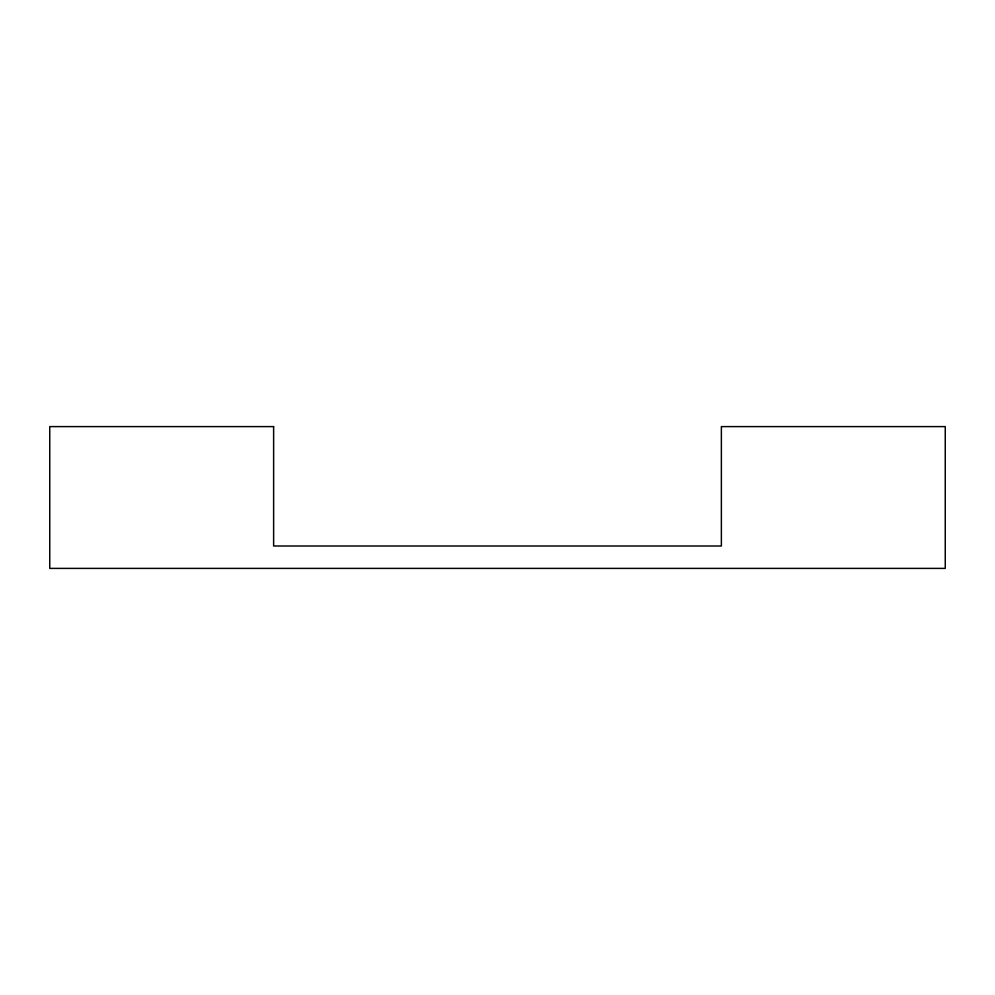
<?xml version="1.0" encoding="UTF-8"?>
<svg xmlns="http://www.w3.org/2000/svg" width="995" height="995" viewBox="0 0 995 995"><rect width="100%" height="100%" fill="white"/><g stroke="black" fill="none" stroke-linecap="round" stroke-linejoin="round"><path stroke-width="1.49" d="M273.625 426.606L49.75 426.606L49.75 568.394L945.25 568.394L945.25 426.606L721.375 426.606L721.375 546.006L273.625 546.006L273.625 426.606"/></g></svg>
